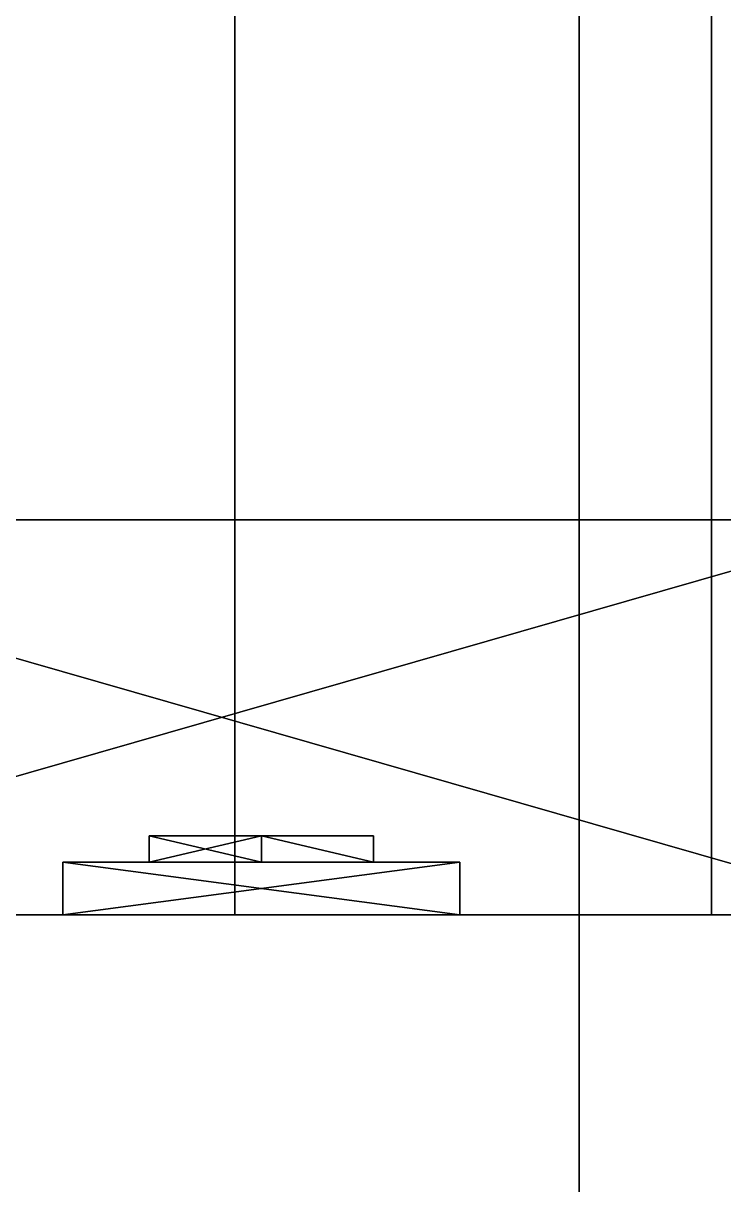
# Model space of a CAD drawing. Extents: x -100 to 4856, y -100 to 4830.
# Drawn here: x 524.01 to 550.47, y 1447.8 to 1491.69 of the extents above; entities that cross this region are included whole.
import ezdxf

# ---------------------------------------------------------------- set-up
doc = ezdxf.new("R2010")
doc.units = 0
for name, color, linetype in [('LAYER0', 7, 'CONTINUOUS'), ('LAYER143', 7, 'CONTINUOUS'), ('LAYER148', 7, 'CONTINUOUS'), ('LAYER152', 7, 'CONTINUOUS'), ('LAYER163', 7, 'CONTINUOUS'), ('LAYER384', 253, 'CONTINUOUS'), ('LAYER386', 253, 'CONTINUOUS'), ('LAYER388', 253, 'CONTINUOUS'), ('LAYER390', 253, 'CONTINUOUS'), ('LAYER392', 253, 'CONTINUOUS'), ('LAYER640', 9, 'CONTINUOUS')]:
    doc.layers.add(name, color=color, linetype=linetype)

msp = doc.modelspace()

# ---------------------------------------------------------------- linework, layer by layer
at = {"layer": 'LAYER0', "invisible_edges": 1}
for points in [[(4856, 4830, -5), (-100, -100, -5), (-100, 4830, -5), (4856, 4830, -5)], [(-100, -100, -5), (4856, 4830, -5), (4856, -100, -5), (-100, -100, -5)], [(4856, -100), (-100, 4830), (-100, -100), (4856, -100)], [(-100, 4830), (4856, -100), (4856, 4830), (-100, 4830)]]:
    msp.add_3dface(points, dxfattribs=at)
at = {"layer": 'LAYER143', "invisible_edges": 1}
for points in [[(20, 1458, 2540), (570, 1458), (20, 1458), (20, 1458, 2540)], [(570, 1458), (20, 1458, 2540), (570, 1458, 2540), (570, 1458)], [(20, 1440), (570, 1458), (570, 1440), (20, 1440)], [(570, 1458), (20, 1440), (20, 1458), (570, 1458)], [(20, 1458, 2540), (570, 1440, 2540), (570, 1458, 2540), (20, 1458, 2540)], [(570, 1440, 2540), (20, 1458, 2540), (20, 1440, 2540), (570, 1440, 2540)]]:
    msp.add_3dface(points, dxfattribs=at)
at = {"layer": 'LAYER148', "invisible_edges": 1}
for points in [[(20, 2238, 80), (570, 1458, 80), (20, 1458, 80), (20, 2238, 80)], [(570, 1458, 80), (20, 2238, 80), (570, 2238, 80), (570, 1458, 80)], [(570, 2238, 98), (20, 1458, 98), (570, 1458, 98), (570, 2238, 98)], [(20, 1458, 98), (570, 2238, 98), (20, 2238, 98), (20, 1458, 98)], [(20, 1458, 98), (570, 1458, 80), (570, 1458, 98), (20, 1458, 98)], [(570, 1458, 80), (20, 1458, 98), (20, 1458, 80), (570, 1458, 80)]]:
    msp.add_3dface(points, dxfattribs=at)
at = {"layer": 'LAYER152', "invisible_edges": 1}
for points in [[(532, 2238, 80), (532, 1458), (532, 1458, 80), (532, 2238, 80)], [(532, 1458), (532, 2238, 80), (532, 2238), (532, 1458)], [(550, 2238), (532, 1458), (532, 2238), (550, 2238)], [(532, 1458), (550, 2238), (550, 1458), (532, 1458)], [(550, 1458, 80), (532, 2238, 80), (532, 1458, 80), (550, 1458, 80)], [(532, 2238, 80), (550, 1458, 80), (550, 2238, 80), (532, 2238, 80)], [(550, 2238), (550, 1458, 80), (550, 1458), (550, 2238)], [(550, 1458, 80), (550, 2238), (550, 2238, 80), (550, 1458, 80)], [(550, 1458, 80), (532, 1458), (550, 1458), (550, 1458, 80)], [(532, 1458), (550, 1458, 80), (532, 1458, 80), (532, 1458)]]:
    msp.add_3dface(points, dxfattribs=at)
at = {"layer": 'LAYER163', "invisible_edges": 1}
for points in [[(20, 1458, 2539), (570, 2238, 2539), (20, 2238, 2539), (20, 1458, 2539)], [(570, 2238, 2539), (20, 1458, 2539), (570, 1458, 2539), (570, 2238, 2539)], [(570, 1458, 2521), (20, 2238, 2521), (570, 2238, 2521), (570, 1458, 2521)], [(20, 2238, 2521), (570, 1458, 2521), (20, 1458, 2521), (20, 2238, 2521)], [(20, 1458, 2539), (570, 1458, 2521), (570, 1458, 2539), (20, 1458, 2539)], [(570, 1458, 2521), (20, 1458, 2539), (20, 1458, 2521), (570, 1458, 2521)]]:
    msp.add_3dface(points, dxfattribs=at)
at = {"layer": 'LAYER384'}
for points in [[(505.5, 1458, 176.2174), (557.5, 1472.922, 176.2174), (557.5, 1458, 176.2174), (505.5, 1458, 176.2174)], [(505.5, 1472.922, 176.2174), (557.5, 1472.922, 176.2174), (505.5, 1458, 176.2174), (505.5, 1472.922, 176.2174)], [(557.5, 1458, 189.7826), (505.5, 1472.922, 189.7826), (505.5, 1458, 189.7826), (557.5, 1458, 189.7826)], [(557.5, 1472.922, 189.7826), (505.5, 1472.922, 189.7826), (557.5, 1458, 189.7826), (557.5, 1472.922, 189.7826)], [(505.5, 1472.922, 176.2174), (557.5, 1472.922, 189.7826), (557.5, 1472.922, 176.2174), (505.5, 1472.922, 176.2174)], [(505.5, 1472.922, 189.7826), (557.5, 1472.922, 189.7826), (505.5, 1472.922, 176.2174), (505.5, 1472.922, 189.7826)], [(533, 1459.99, 196.2909), (528.7574, 1460.984, 201.087), (533, 1460.984, 196.2909), (533, 1459.99, 196.2909)], [(528.7574, 1459.99, 201.087), (528.7574, 1460.984, 201.087), (533, 1459.99, 196.2909), (528.7574, 1459.99, 201.087)], [(528.7574, 1459.99, 201.087), (533, 1460.984, 205.883), (528.7574, 1460.984, 201.087), (528.7574, 1459.99, 201.087)], [(533, 1459.99, 205.883), (533, 1460.984, 205.883), (528.7574, 1459.99, 201.087), (533, 1459.99, 205.883)], [(537.2426, 1460.984, 201.087), (528.7574, 1460.984, 201.087), (533, 1460.984, 205.883), (537.2426, 1460.984, 201.087)], [(533, 1460.984, 196.2909), (528.7574, 1460.984, 201.087), (537.2426, 1460.984, 201.087), (533, 1460.984, 196.2909)], [(533, 1459.99, 160.117), (528.7574, 1460.984, 164.913), (533, 1460.984, 160.117), (533, 1459.99, 160.117)], [(528.7574, 1459.99, 164.913), (528.7574, 1460.984, 164.913), (533, 1459.99, 160.117), (528.7574, 1459.99, 164.913)], [(528.7574, 1459.99, 164.913), (533, 1460.984, 169.7091), (528.7574, 1460.984, 164.913), (528.7574, 1459.99, 164.913)], [(533, 1459.99, 169.7091), (533, 1460.984, 169.7091), (528.7574, 1459.99, 164.913), (533, 1459.99, 169.7091)], [(537.2426, 1460.984, 164.913), (528.7574, 1460.984, 164.913), (533, 1460.984, 169.7091), (537.2426, 1460.984, 164.913)], [(533, 1460.984, 160.117), (528.7574, 1460.984, 164.913), (537.2426, 1460.984, 164.913), (533, 1460.984, 160.117)], [(537.2426, 1459.99, 201.087), (533, 1460.984, 196.2909), (537.2426, 1460.984, 201.087), (537.2426, 1459.99, 201.087)], [(533, 1459.99, 196.2909), (533, 1460.984, 196.2909), (537.2426, 1459.99, 201.087), (533, 1459.99, 196.2909)], [(537.2426, 1459.99, 201.087), (533, 1460.984, 205.883), (533, 1459.99, 205.883), (537.2426, 1459.99, 201.087)], [(537.2426, 1460.984, 201.087), (533, 1460.984, 205.883), (537.2426, 1459.99, 201.087), (537.2426, 1460.984, 201.087)], [(537.2426, 1459.99, 164.913), (533, 1460.984, 160.117), (537.2426, 1460.984, 164.913), (537.2426, 1459.99, 164.913)], [(533, 1459.99, 160.117), (533, 1460.984, 160.117), (537.2426, 1459.99, 164.913), (533, 1459.99, 160.117)], [(537.2426, 1459.99, 164.913), (533, 1460.984, 169.7091), (533, 1459.99, 169.7091), (537.2426, 1459.99, 164.913)], [(537.2426, 1460.984, 164.913), (533, 1460.984, 169.7091), (537.2426, 1459.99, 164.913), (537.2426, 1460.984, 164.913)], [(525.5, 1458, 209), (540.5, 1458, 209), (540.5, 1459.99, 209), (525.5, 1458, 209)], [(525.5, 1459.99, 209), (525.5, 1458, 209), (540.5, 1459.99, 209), (525.5, 1459.99, 209)], [(525.5, 1458, 157), (525.5, 1458, 209), (525.5, 1459.99, 209), (525.5, 1458, 157)], [(525.5, 1459.99, 157), (525.5, 1458, 157), (525.5, 1459.99, 209), (525.5, 1459.99, 157)], [(540.5, 1458, 157), (525.5, 1458, 157), (525.5, 1459.99, 157), (540.5, 1458, 157)], [(540.5, 1459.99, 157), (540.5, 1458, 157), (525.5, 1459.99, 157), (540.5, 1459.99, 157)], [(525.5, 1459.99, 209), (540.5, 1459.99, 209), (540.5, 1459.99, 157), (525.5, 1459.99, 209)], [(525.5, 1459.99, 157), (525.5, 1459.99, 209), (540.5, 1459.99, 157), (525.5, 1459.99, 157)], [(533, 1459.99, 196.2909), (528.7574, 1459.99, 201.087), (533, 1459.99, 205.883), (533, 1459.99, 196.2909)], [(533, 1459.99, 160.117), (528.7574, 1459.99, 164.913), (533, 1459.99, 169.7091), (533, 1459.99, 160.117)], [(537.2426, 1459.99, 201.087), (533, 1459.99, 196.2909), (533, 1459.99, 205.883), (537.2426, 1459.99, 201.087)], [(537.2426, 1459.99, 164.913), (533, 1459.99, 160.117), (533, 1459.99, 169.7091), (537.2426, 1459.99, 164.913)], [(540.5, 1459.99, 209), (540.5, 1458, 209), (540.5, 1458, 157), (540.5, 1459.99, 209)], [(540.5, 1459.99, 157), (540.5, 1459.99, 209), (540.5, 1458, 157), (540.5, 1459.99, 157)]]:
    msp.add_3dface(points, dxfattribs=at)
at = {"layer": 'LAYER386'}
for points in [[(505.5, 1458, 739.7174), (557.5, 1472.922, 739.7174), (557.5, 1458, 739.7174), (505.5, 1458, 739.7174)], [(505.5, 1472.922, 739.7174), (557.5, 1472.922, 739.7174), (505.5, 1458, 739.7174), (505.5, 1472.922, 739.7174)], [(557.5, 1458, 753.2826), (505.5, 1472.922, 753.2826), (505.5, 1458, 753.2826), (557.5, 1458, 753.2826)], [(557.5, 1472.922, 753.2826), (505.5, 1472.922, 753.2826), (557.5, 1458, 753.2826), (557.5, 1472.922, 753.2826)], [(505.5, 1472.922, 739.7174), (557.5, 1472.922, 753.2826), (557.5, 1472.922, 739.7174), (505.5, 1472.922, 739.7174)], [(505.5, 1472.922, 753.2826), (557.5, 1472.922, 753.2826), (505.5, 1472.922, 739.7174), (505.5, 1472.922, 753.2826)], [(533, 1459.99, 759.791), (528.7574, 1460.984, 764.587), (533, 1460.984, 759.791), (533, 1459.99, 759.791)], [(528.7574, 1459.99, 764.587), (528.7574, 1460.984, 764.587), (533, 1459.99, 759.791), (528.7574, 1459.99, 764.587)], [(528.7574, 1459.99, 764.587), (533, 1460.984, 769.383), (528.7574, 1460.984, 764.587), (528.7574, 1459.99, 764.587)], [(533, 1459.99, 769.383), (533, 1460.984, 769.383), (528.7574, 1459.99, 764.587), (533, 1459.99, 769.383)], [(537.2426, 1460.984, 764.587), (528.7574, 1460.984, 764.587), (533, 1460.984, 769.383), (537.2426, 1460.984, 764.587)], [(533, 1460.984, 759.791), (528.7574, 1460.984, 764.587), (537.2426, 1460.984, 764.587), (533, 1460.984, 759.791)], [(533, 1459.99, 723.617), (528.7574, 1460.984, 728.413), (533, 1460.984, 723.617), (533, 1459.99, 723.617)], [(528.7574, 1459.99, 728.413), (528.7574, 1460.984, 728.413), (533, 1459.99, 723.617), (528.7574, 1459.99, 728.413)], [(528.7574, 1459.99, 728.413), (533, 1460.984, 733.209), (528.7574, 1460.984, 728.413), (528.7574, 1459.99, 728.413)], [(533, 1459.99, 733.209), (533, 1460.984, 733.209), (528.7574, 1459.99, 728.413), (533, 1459.99, 733.209)], [(537.2426, 1460.984, 728.413), (528.7574, 1460.984, 728.413), (533, 1460.984, 733.209), (537.2426, 1460.984, 728.413)], [(533, 1460.984, 723.617), (528.7574, 1460.984, 728.413), (537.2426, 1460.984, 728.413), (533, 1460.984, 723.617)], [(537.2426, 1459.99, 764.587), (533, 1460.984, 759.791), (537.2426, 1460.984, 764.587), (537.2426, 1459.99, 764.587)], [(533, 1459.99, 759.791), (533, 1460.984, 759.791), (537.2426, 1459.99, 764.587), (533, 1459.99, 759.791)], [(537.2426, 1459.99, 764.587), (533, 1460.984, 769.383), (533, 1459.99, 769.383), (537.2426, 1459.99, 764.587)], [(537.2426, 1460.984, 764.587), (533, 1460.984, 769.383), (537.2426, 1459.99, 764.587), (537.2426, 1460.984, 764.587)], [(537.2426, 1459.99, 728.413), (533, 1460.984, 723.617), (537.2426, 1460.984, 728.413), (537.2426, 1459.99, 728.413)], [(533, 1459.99, 723.617), (533, 1460.984, 723.617), (537.2426, 1459.99, 728.413), (533, 1459.99, 723.617)], [(537.2426, 1459.99, 728.413), (533, 1460.984, 733.209), (533, 1459.99, 733.209), (537.2426, 1459.99, 728.413)], [(537.2426, 1460.984, 728.413), (533, 1460.984, 733.209), (537.2426, 1459.99, 728.413), (537.2426, 1460.984, 728.413)], [(525.5, 1458, 772.5), (540.5, 1458, 772.5), (540.5, 1459.99, 772.5), (525.5, 1458, 772.5)], [(525.5, 1459.99, 772.5), (525.5, 1458, 772.5), (540.5, 1459.99, 772.5), (525.5, 1459.99, 772.5)], [(525.5, 1458, 720.5), (525.5, 1458, 772.5), (525.5, 1459.99, 772.5), (525.5, 1458, 720.5)], [(525.5, 1459.99, 720.5), (525.5, 1458, 720.5), (525.5, 1459.99, 772.5), (525.5, 1459.99, 720.5)], [(540.5, 1458, 720.5), (525.5, 1458, 720.5), (525.5, 1459.99, 720.5), (540.5, 1458, 720.5)], [(540.5, 1459.99, 720.5), (540.5, 1458, 720.5), (525.5, 1459.99, 720.5), (540.5, 1459.99, 720.5)], [(525.5, 1459.99, 772.5), (540.5, 1459.99, 772.5), (540.5, 1459.99, 720.5), (525.5, 1459.99, 772.5)], [(525.5, 1459.99, 720.5), (525.5, 1459.99, 772.5), (540.5, 1459.99, 720.5), (525.5, 1459.99, 720.5)], [(533, 1459.99, 759.791), (528.7574, 1459.99, 764.587), (533, 1459.99, 769.383), (533, 1459.99, 759.791)], [(533, 1459.99, 723.617), (528.7574, 1459.99, 728.413), (533, 1459.99, 733.209), (533, 1459.99, 723.617)], [(537.2426, 1459.99, 764.587), (533, 1459.99, 759.791), (533, 1459.99, 769.383), (537.2426, 1459.99, 764.587)], [(537.2426, 1459.99, 728.413), (533, 1459.99, 723.617), (533, 1459.99, 733.209), (537.2426, 1459.99, 728.413)], [(540.5, 1459.99, 772.5), (540.5, 1458, 772.5), (540.5, 1458, 720.5), (540.5, 1459.99, 772.5)], [(540.5, 1459.99, 720.5), (540.5, 1459.99, 772.5), (540.5, 1458, 720.5), (540.5, 1459.99, 720.5)]]:
    msp.add_3dface(points, dxfattribs=at)
at = {"layer": 'LAYER388'}
for points in [[(505.5, 1458, 1303.217), (557.5, 1472.922, 1303.217), (557.5, 1458, 1303.217), (505.5, 1458, 1303.217)], [(505.5, 1472.922, 1303.217), (557.5, 1472.922, 1303.217), (505.5, 1458, 1303.217), (505.5, 1472.922, 1303.217)], [(557.5, 1458, 1316.783), (505.5, 1472.922, 1316.783), (505.5, 1458, 1316.783), (557.5, 1458, 1316.783)], [(557.5, 1472.922, 1316.783), (505.5, 1472.922, 1316.783), (557.5, 1458, 1316.783), (557.5, 1472.922, 1316.783)], [(505.5, 1472.922, 1303.217), (557.5, 1472.922, 1316.783), (557.5, 1472.922, 1303.217), (505.5, 1472.922, 1303.217)], [(505.5, 1472.922, 1316.783), (557.5, 1472.922, 1316.783), (505.5, 1472.922, 1303.217), (505.5, 1472.922, 1316.783)], [(533, 1459.99, 1323.291), (528.7574, 1460.984, 1328.087), (533, 1460.984, 1323.291), (533, 1459.99, 1323.291)], [(528.7574, 1459.99, 1328.087), (528.7574, 1460.984, 1328.087), (533, 1459.99, 1323.291), (528.7574, 1459.99, 1328.087)], [(528.7574, 1459.99, 1328.087), (533, 1460.984, 1332.883), (528.7574, 1460.984, 1328.087), (528.7574, 1459.99, 1328.087)], [(533, 1459.99, 1332.883), (533, 1460.984, 1332.883), (528.7574, 1459.99, 1328.087), (533, 1459.99, 1332.883)], [(537.2426, 1460.984, 1328.087), (528.7574, 1460.984, 1328.087), (533, 1460.984, 1332.883), (537.2426, 1460.984, 1328.087)], [(533, 1460.984, 1323.291), (528.7574, 1460.984, 1328.087), (537.2426, 1460.984, 1328.087), (533, 1460.984, 1323.291)], [(533, 1459.99, 1287.117), (528.7574, 1460.984, 1291.913), (533, 1460.984, 1287.117), (533, 1459.99, 1287.117)], [(528.7574, 1459.99, 1291.913), (528.7574, 1460.984, 1291.913), (533, 1459.99, 1287.117), (528.7574, 1459.99, 1291.913)], [(528.7574, 1459.99, 1291.913), (533, 1460.984, 1296.709), (528.7574, 1460.984, 1291.913), (528.7574, 1459.99, 1291.913)], [(533, 1459.99, 1296.709), (533, 1460.984, 1296.709), (528.7574, 1459.99, 1291.913), (533, 1459.99, 1296.709)], [(537.2426, 1460.984, 1291.913), (528.7574, 1460.984, 1291.913), (533, 1460.984, 1296.709), (537.2426, 1460.984, 1291.913)], [(533, 1460.984, 1287.117), (528.7574, 1460.984, 1291.913), (537.2426, 1460.984, 1291.913), (533, 1460.984, 1287.117)], [(537.2426, 1459.99, 1328.087), (533, 1460.984, 1323.291), (537.2426, 1460.984, 1328.087), (537.2426, 1459.99, 1328.087)], [(533, 1459.99, 1323.291), (533, 1460.984, 1323.291), (537.2426, 1459.99, 1328.087), (533, 1459.99, 1323.291)], [(537.2426, 1459.99, 1328.087), (533, 1460.984, 1332.883), (533, 1459.99, 1332.883), (537.2426, 1459.99, 1328.087)], [(537.2426, 1460.984, 1328.087), (533, 1460.984, 1332.883), (537.2426, 1459.99, 1328.087), (537.2426, 1460.984, 1328.087)], [(537.2426, 1459.99, 1291.913), (533, 1460.984, 1287.117), (537.2426, 1460.984, 1291.913), (537.2426, 1459.99, 1291.913)], [(533, 1459.99, 1287.117), (533, 1460.984, 1287.117), (537.2426, 1459.99, 1291.913), (533, 1459.99, 1287.117)], [(537.2426, 1459.99, 1291.913), (533, 1460.984, 1296.709), (533, 1459.99, 1296.709), (537.2426, 1459.99, 1291.913)], [(537.2426, 1460.984, 1291.913), (533, 1460.984, 1296.709), (537.2426, 1459.99, 1291.913), (537.2426, 1460.984, 1291.913)], [(525.5, 1458, 1336), (540.5, 1458, 1336), (540.5, 1459.99, 1336), (525.5, 1458, 1336)], [(525.5, 1459.99, 1336), (525.5, 1458, 1336), (540.5, 1459.99, 1336), (525.5, 1459.99, 1336)], [(525.5, 1458, 1284), (525.5, 1458, 1336), (525.5, 1459.99, 1336), (525.5, 1458, 1284)], [(525.5, 1459.99, 1284), (525.5, 1458, 1284), (525.5, 1459.99, 1336), (525.5, 1459.99, 1284)], [(540.5, 1458, 1284), (525.5, 1458, 1284), (525.5, 1459.99, 1284), (540.5, 1458, 1284)], [(540.5, 1459.99, 1284), (540.5, 1458, 1284), (525.5, 1459.99, 1284), (540.5, 1459.99, 1284)], [(525.5, 1459.99, 1336), (540.5, 1459.99, 1336), (540.5, 1459.99, 1284), (525.5, 1459.99, 1336)], [(525.5, 1459.99, 1284), (525.5, 1459.99, 1336), (540.5, 1459.99, 1284), (525.5, 1459.99, 1284)], [(533, 1459.99, 1323.291), (528.7574, 1459.99, 1328.087), (533, 1459.99, 1332.883), (533, 1459.99, 1323.291)], [(533, 1459.99, 1287.117), (528.7574, 1459.99, 1291.913), (533, 1459.99, 1296.709), (533, 1459.99, 1287.117)], [(537.2426, 1459.99, 1328.087), (533, 1459.99, 1323.291), (533, 1459.99, 1332.883), (537.2426, 1459.99, 1328.087)], [(537.2426, 1459.99, 1291.913), (533, 1459.99, 1287.117), (533, 1459.99, 1296.709), (537.2426, 1459.99, 1291.913)], [(540.5, 1459.99, 1336), (540.5, 1458, 1336), (540.5, 1458, 1284), (540.5, 1459.99, 1336)], [(540.5, 1459.99, 1284), (540.5, 1459.99, 1336), (540.5, 1458, 1284), (540.5, 1459.99, 1284)]]:
    msp.add_3dface(points, dxfattribs=at)
at = {"layer": 'LAYER390'}
for points in [[(505.5, 1458, 1866.717), (557.5, 1472.922, 1866.717), (557.5, 1458, 1866.717), (505.5, 1458, 1866.717)], [(505.5, 1472.922, 1866.717), (557.5, 1472.922, 1866.717), (505.5, 1458, 1866.717), (505.5, 1472.922, 1866.717)], [(557.5, 1458, 1880.283), (505.5, 1472.922, 1880.283), (505.5, 1458, 1880.283), (557.5, 1458, 1880.283)], [(557.5, 1472.922, 1880.283), (505.5, 1472.922, 1880.283), (557.5, 1458, 1880.283), (557.5, 1472.922, 1880.283)], [(505.5, 1472.922, 1866.717), (557.5, 1472.922, 1880.283), (557.5, 1472.922, 1866.717), (505.5, 1472.922, 1866.717)], [(505.5, 1472.922, 1880.283), (557.5, 1472.922, 1880.283), (505.5, 1472.922, 1866.717), (505.5, 1472.922, 1880.283)], [(533, 1459.99, 1886.791), (528.7574, 1460.984, 1891.587), (533, 1460.984, 1886.791), (533, 1459.99, 1886.791)], [(528.7574, 1459.99, 1891.587), (528.7574, 1460.984, 1891.587), (533, 1459.99, 1886.791), (528.7574, 1459.99, 1891.587)], [(528.7574, 1459.99, 1891.587), (533, 1460.984, 1896.383), (528.7574, 1460.984, 1891.587), (528.7574, 1459.99, 1891.587)], [(533, 1459.99, 1896.383), (533, 1460.984, 1896.383), (528.7574, 1459.99, 1891.587), (533, 1459.99, 1896.383)], [(537.2426, 1460.984, 1891.587), (528.7574, 1460.984, 1891.587), (533, 1460.984, 1896.383), (537.2426, 1460.984, 1891.587)], [(533, 1460.984, 1886.791), (528.7574, 1460.984, 1891.587), (537.2426, 1460.984, 1891.587), (533, 1460.984, 1886.791)], [(533, 1459.99, 1850.617), (528.7574, 1460.984, 1855.413), (533, 1460.984, 1850.617), (533, 1459.99, 1850.617)], [(528.7574, 1459.99, 1855.413), (528.7574, 1460.984, 1855.413), (533, 1459.99, 1850.617), (528.7574, 1459.99, 1855.413)], [(528.7574, 1459.99, 1855.413), (533, 1460.984, 1860.209), (528.7574, 1460.984, 1855.413), (528.7574, 1459.99, 1855.413)], [(533, 1459.99, 1860.209), (533, 1460.984, 1860.209), (528.7574, 1459.99, 1855.413), (533, 1459.99, 1860.209)], [(537.2426, 1460.984, 1855.413), (528.7574, 1460.984, 1855.413), (533, 1460.984, 1860.209), (537.2426, 1460.984, 1855.413)], [(533, 1460.984, 1850.617), (528.7574, 1460.984, 1855.413), (537.2426, 1460.984, 1855.413), (533, 1460.984, 1850.617)], [(537.2426, 1459.99, 1891.587), (533, 1460.984, 1886.791), (537.2426, 1460.984, 1891.587), (537.2426, 1459.99, 1891.587)], [(533, 1459.99, 1886.791), (533, 1460.984, 1886.791), (537.2426, 1459.99, 1891.587), (533, 1459.99, 1886.791)], [(537.2426, 1459.99, 1891.587), (533, 1460.984, 1896.383), (533, 1459.99, 1896.383), (537.2426, 1459.99, 1891.587)], [(537.2426, 1460.984, 1891.587), (533, 1460.984, 1896.383), (537.2426, 1459.99, 1891.587), (537.2426, 1460.984, 1891.587)], [(537.2426, 1459.99, 1855.413), (533, 1460.984, 1850.617), (537.2426, 1460.984, 1855.413), (537.2426, 1459.99, 1855.413)], [(533, 1459.99, 1850.617), (533, 1460.984, 1850.617), (537.2426, 1459.99, 1855.413), (533, 1459.99, 1850.617)], [(537.2426, 1459.99, 1855.413), (533, 1460.984, 1860.209), (533, 1459.99, 1860.209), (537.2426, 1459.99, 1855.413)], [(537.2426, 1460.984, 1855.413), (533, 1460.984, 1860.209), (537.2426, 1459.99, 1855.413), (537.2426, 1460.984, 1855.413)], [(525.5, 1458, 1899.5), (540.5, 1458, 1899.5), (540.5, 1459.99, 1899.5), (525.5, 1458, 1899.5)], [(525.5, 1459.99, 1899.5), (525.5, 1458, 1899.5), (540.5, 1459.99, 1899.5), (525.5, 1459.99, 1899.5)], [(525.5, 1458, 1847.5), (525.5, 1458, 1899.5), (525.5, 1459.99, 1899.5), (525.5, 1458, 1847.5)], [(525.5, 1459.99, 1847.5), (525.5, 1458, 1847.5), (525.5, 1459.99, 1899.5), (525.5, 1459.99, 1847.5)], [(540.5, 1458, 1847.5), (525.5, 1458, 1847.5), (525.5, 1459.99, 1847.5), (540.5, 1458, 1847.5)], [(540.5, 1459.99, 1847.5), (540.5, 1458, 1847.5), (525.5, 1459.99, 1847.5), (540.5, 1459.99, 1847.5)], [(525.5, 1459.99, 1899.5), (540.5, 1459.99, 1899.5), (540.5, 1459.99, 1847.5), (525.5, 1459.99, 1899.5)], [(525.5, 1459.99, 1847.5), (525.5, 1459.99, 1899.5), (540.5, 1459.99, 1847.5), (525.5, 1459.99, 1847.5)], [(533, 1459.99, 1886.791), (528.7574, 1459.99, 1891.587), (533, 1459.99, 1896.383), (533, 1459.99, 1886.791)], [(533, 1459.99, 1850.617), (528.7574, 1459.99, 1855.413), (533, 1459.99, 1860.209), (533, 1459.99, 1850.617)], [(537.2426, 1459.99, 1891.587), (533, 1459.99, 1886.791), (533, 1459.99, 1896.383), (537.2426, 1459.99, 1891.587)], [(537.2426, 1459.99, 1855.413), (533, 1459.99, 1850.617), (533, 1459.99, 1860.209), (537.2426, 1459.99, 1855.413)], [(540.5, 1459.99, 1899.5), (540.5, 1458, 1899.5), (540.5, 1458, 1847.5), (540.5, 1459.99, 1899.5)], [(540.5, 1459.99, 1847.5), (540.5, 1459.99, 1899.5), (540.5, 1458, 1847.5), (540.5, 1459.99, 1847.5)]]:
    msp.add_3dface(points, dxfattribs=at)
at = {"layer": 'LAYER392'}
for points in [[(505.5, 1458, 2430.217), (557.5, 1472.922, 2430.217), (557.5, 1458, 2430.217), (505.5, 1458, 2430.217)], [(505.5, 1472.922, 2430.217), (557.5, 1472.922, 2430.217), (505.5, 1458, 2430.217), (505.5, 1472.922, 2430.217)], [(557.5, 1458, 2443.783), (505.5, 1472.922, 2443.783), (505.5, 1458, 2443.783), (557.5, 1458, 2443.783)], [(557.5, 1472.922, 2443.783), (505.5, 1472.922, 2443.783), (557.5, 1458, 2443.783), (557.5, 1472.922, 2443.783)], [(505.5, 1472.922, 2430.217), (557.5, 1472.922, 2443.783), (557.5, 1472.922, 2430.217), (505.5, 1472.922, 2430.217)], [(505.5, 1472.922, 2443.783), (557.5, 1472.922, 2443.783), (505.5, 1472.922, 2430.217), (505.5, 1472.922, 2443.783)], [(533, 1459.99, 2450.291), (528.7574, 1460.984, 2455.087), (533, 1460.984, 2450.291), (533, 1459.99, 2450.291)], [(528.7574, 1459.99, 2455.087), (528.7574, 1460.984, 2455.087), (533, 1459.99, 2450.291), (528.7574, 1459.99, 2455.087)], [(528.7574, 1459.99, 2455.087), (533, 1460.984, 2459.883), (528.7574, 1460.984, 2455.087), (528.7574, 1459.99, 2455.087)], [(533, 1459.99, 2459.883), (533, 1460.984, 2459.883), (528.7574, 1459.99, 2455.087), (533, 1459.99, 2459.883)], [(537.2426, 1460.984, 2455.087), (528.7574, 1460.984, 2455.087), (533, 1460.984, 2459.883), (537.2426, 1460.984, 2455.087)], [(533, 1460.984, 2450.291), (528.7574, 1460.984, 2455.087), (537.2426, 1460.984, 2455.087), (533, 1460.984, 2450.291)], [(533, 1459.99, 2414.117), (528.7574, 1460.984, 2418.913), (533, 1460.984, 2414.117), (533, 1459.99, 2414.117)], [(528.7574, 1459.99, 2418.913), (528.7574, 1460.984, 2418.913), (533, 1459.99, 2414.117), (528.7574, 1459.99, 2418.913)], [(528.7574, 1459.99, 2418.913), (533, 1460.984, 2423.709), (528.7574, 1460.984, 2418.913), (528.7574, 1459.99, 2418.913)], [(533, 1459.99, 2423.709), (533, 1460.984, 2423.709), (528.7574, 1459.99, 2418.913), (533, 1459.99, 2423.709)], [(537.2426, 1460.984, 2418.913), (528.7574, 1460.984, 2418.913), (533, 1460.984, 2423.709), (537.2426, 1460.984, 2418.913)], [(533, 1460.984, 2414.117), (528.7574, 1460.984, 2418.913), (537.2426, 1460.984, 2418.913), (533, 1460.984, 2414.117)], [(537.2426, 1459.99, 2455.087), (533, 1460.984, 2450.291), (537.2426, 1460.984, 2455.087), (537.2426, 1459.99, 2455.087)], [(533, 1459.99, 2450.291), (533, 1460.984, 2450.291), (537.2426, 1459.99, 2455.087), (533, 1459.99, 2450.291)], [(537.2426, 1459.99, 2455.087), (533, 1460.984, 2459.883), (533, 1459.99, 2459.883), (537.2426, 1459.99, 2455.087)], [(537.2426, 1460.984, 2455.087), (533, 1460.984, 2459.883), (537.2426, 1459.99, 2455.087), (537.2426, 1460.984, 2455.087)], [(537.2426, 1459.99, 2418.913), (533, 1460.984, 2414.117), (537.2426, 1460.984, 2418.913), (537.2426, 1459.99, 2418.913)], [(533, 1459.99, 2414.117), (533, 1460.984, 2414.117), (537.2426, 1459.99, 2418.913), (533, 1459.99, 2414.117)], [(537.2426, 1459.99, 2418.913), (533, 1460.984, 2423.709), (533, 1459.99, 2423.709), (537.2426, 1459.99, 2418.913)], [(537.2426, 1460.984, 2418.913), (533, 1460.984, 2423.709), (537.2426, 1459.99, 2418.913), (537.2426, 1460.984, 2418.913)], [(525.5, 1458, 2463), (540.5, 1458, 2463), (540.5, 1459.99, 2463), (525.5, 1458, 2463)], [(525.5, 1459.99, 2463), (525.5, 1458, 2463), (540.5, 1459.99, 2463), (525.5, 1459.99, 2463)], [(525.5, 1458, 2411), (525.5, 1458, 2463), (525.5, 1459.99, 2463), (525.5, 1458, 2411)], [(525.5, 1459.99, 2411), (525.5, 1458, 2411), (525.5, 1459.99, 2463), (525.5, 1459.99, 2411)], [(540.5, 1458, 2411), (525.5, 1458, 2411), (525.5, 1459.99, 2411), (540.5, 1458, 2411)], [(540.5, 1459.99, 2411), (540.5, 1458, 2411), (525.5, 1459.99, 2411), (540.5, 1459.99, 2411)], [(525.5, 1459.99, 2463), (540.5, 1459.99, 2463), (540.5, 1459.99, 2411), (525.5, 1459.99, 2463)], [(525.5, 1459.99, 2411), (525.5, 1459.99, 2463), (540.5, 1459.99, 2411), (525.5, 1459.99, 2411)], [(533, 1459.99, 2450.291), (528.7574, 1459.99, 2455.087), (533, 1459.99, 2459.883), (533, 1459.99, 2450.291)], [(533, 1459.99, 2414.117), (528.7574, 1459.99, 2418.913), (533, 1459.99, 2423.709), (533, 1459.99, 2414.117)], [(537.2426, 1459.99, 2455.087), (533, 1459.99, 2450.291), (533, 1459.99, 2459.883), (537.2426, 1459.99, 2455.087)], [(537.2426, 1459.99, 2418.913), (533, 1459.99, 2414.117), (533, 1459.99, 2423.709), (537.2426, 1459.99, 2418.913)], [(540.5, 1459.99, 2463), (540.5, 1458, 2463), (540.5, 1458, 2411), (540.5, 1459.99, 2463)], [(540.5, 1459.99, 2411), (540.5, 1459.99, 2463), (540.5, 1458, 2411), (540.5, 1459.99, 2411)]]:
    msp.add_3dface(points, dxfattribs=at)
at = {"layer": 'LAYER640', "invisible_edges": 1}
for points in [[(545, 3045, 2640), (545, 1440, 2540), (545, 1440, 2640), (545, 3045, 2640)], [(545, 1440, 2540), (545, 3045, 2640), (545, 3045, 2540), (545, 1440, 2540)], [(563, 3045, 2540), (545, 1440, 2540), (545, 3045, 2540), (563, 3045, 2540)], [(545, 1440, 2540), (563, 3045, 2540), (563, 1440, 2540), (545, 1440, 2540)], [(563, 1440, 2640), (545, 3045, 2640), (545, 1440, 2640), (563, 1440, 2640)], [(545, 3045, 2640), (563, 1440, 2640), (563, 3045, 2640), (545, 3045, 2640)]]:
    msp.add_3dface(points, dxfattribs=at)

doc.saveas('drawing.dxf')
